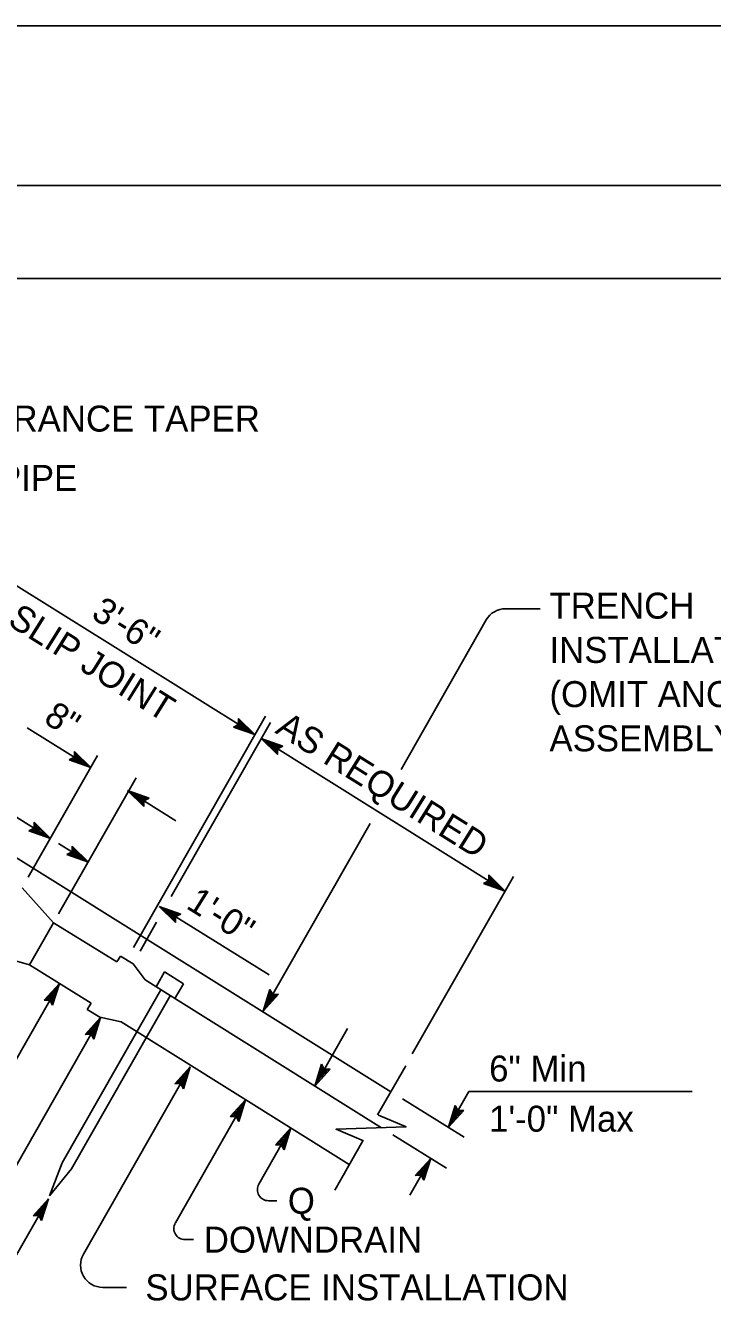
# Model space of a CAD drawing. Extents: x -894 to 866, y -472 to 714.
# Drawn here: x -81.3 to 103.4, y 366.9 to 713.6 of the extents above; entities that cross this region are included whole.
import ezdxf

# ---------------------------------------------------------------- set-up
doc = ezdxf.new("R2010")
doc.units = 0
for name, color, linetype in [('56 Stage 3 Anno', 7, 'Continuous'), ('57 Undefined', 7, 'Continuous'), ('60 Nongeo Data', 7, 'Continuous'), ('border_PLOTTING-ELEMENTS', 7, 'Continuous'), ('border_rw_22x34_Cut_Lines', 7, 'Continuous'), ('border_SHEET', 7, 'Continuous')]:
    doc.layers.add(name, color=color, linetype=linetype)

msp = doc.modelspace()

# ---------------------------------------------------------------- linework, layer by layer
at = {"layer": '56 Stage 3 Anno'}
for p, q in [((-87.51, 565.22), (-19.65, 522.82)), ((47.81, 556.71), (57.12, 556.71)), ((19.67, 513.47), (42.59, 553.68)), ((-52.31, 465.55), (-16.84, 527.75)), ((-24.06, 525.57), (-24.03, 527.13)), ((-24.03, 527.13), (-24.03, 527.13)), ((-24.03, 527.13), (-19.65, 522.82)), ((-80.94, 524.65), (-63.84, 513.97)), ((-42.19, 479.26), (-15.48, 526.1)), ((-25.45, 524.87), (-24.06, 525.57)), ((-19.65, 522.82), (-25.45, 524.87)), ((-25.45, 524.87), (-25.45, 524.87)), ((-20.83, 523.55), (-25.06, 525.05)), ((-22, 524.28), (-24.72, 525.25)), ((-23.17, 525.02), (-24.33, 525.43)), ((-24.06, 525.9), (-23.17, 525.02)), ((-24.04, 526.72), (-20.82, 523.55)), ((-24.03, 526.29), (-22, 524.28)), ((-19.65, 522.82), (-19.65, 522.82)), ((-13.58, 517.44), (-17.96, 521.76)), ((-17.96, 521.76), (-17.96, 521.76)), ((-17.96, 521.76), (-12.16, 519.71)), ((-17.96, 521.76), (47.68, 480.74)), ((-13.57, 517.86), (-16.79, 521.03)), ((-16.77, 521.02), (-12.55, 519.53)), ((-13.58, 518.29), (-15.61, 520.29)), ((-15.61, 520.29), (-12.89, 519.33)), ((-113.71, 519.28), (-74.7, 494.91)), ((-80.68, 484.44), (-62.02, 517.16)), ((-69.63, 516.02), (-68.25, 516.72)), ((-68.25, 516.72), (-68.22, 518.28)), ((-68.25, 517.05), (-67.35, 516.17)), ((-68.22, 518.28), (-68.22, 518.28)), ((-68.22, 518.28), (-63.84, 513.97)), ((-68.22, 517.87), (-65.01, 514.7)), ((-68.21, 517.44), (-66.18, 515.43)), ((-13.55, 518.68), (-14.44, 519.56)), ((-14.44, 519.56), (-13.28, 519.15)), ((-13.55, 519), (-13.58, 517.44)), ((-13.58, 517.44), (-13.58, 517.44)), ((-12.16, 519.71), (-13.55, 519)), ((-12.16, 519.71), (-12.16, 519.71)), ((-63.84, 513.97), (-69.63, 516.02)), ((-69.63, 516.02), (-69.63, 516.02)), ((-65.02, 514.7), (-69.24, 516.2)), ((-66.18, 515.43), (-68.91, 516.4)), ((-67.35, 516.17), (-68.52, 516.58)), ((-63.84, 513.97), (-63.84, 513.97)), ((-72.49, 474.56), (-51.6, 511.21)), ((-49.55, 503.46), (-53.93, 507.77)), ((-53.93, 507.77), (-53.93, 507.77)), ((-53.93, 507.77), (-48.13, 505.72)), ((-53.93, 507.77), (-40.9, 499.64)), ((-49.54, 503.87), (-52.76, 507.04)), ((-52.75, 507.04), (-48.52, 505.54)), ((-49.55, 504.3), (-51.59, 506.31)), ((-51.59, 506.31), (-48.86, 505.34)), ((-49.52, 504.69), (-50.42, 505.57)), ((-50.42, 505.57), (-49.25, 505.16)), ((-49.52, 505.02), (-49.55, 503.46)), ((-49.55, 503.46), (-49.55, 503.46)), ((-48.13, 505.72), (-49.52, 505.02)), ((-48.13, 505.72), (-48.13, 505.72)), ((-80.5, 496.96), (-79.11, 497.67)), ((-74.7, 494.91), (-80.5, 496.96)), ((-80.5, 496.96), (-80.5, 496.96)), ((-75.89, 495.65), (-80.11, 497.14)), ((-77.05, 496.38), (-79.77, 497.34)), ((-78.22, 497.11), (-79.38, 497.52)), ((-79.11, 497.67), (-79.08, 499.23)), ((-79.11, 497.99), (-78.22, 497.11)), ((-79.09, 498.81), (-75.87, 495.64)), ((-79.08, 499.23), (-79.08, 499.23)), ((-79.08, 499.23), (-74.7, 494.91)), ((-79.08, 498.38), (-77.05, 496.38)), ((-17.44, 448.39), (11.35, 498.87)), ((-74.7, 494.91), (-74.7, 494.91)), ((-72.51, 493.54), (-64.47, 488.52)), ((-68.88, 491.27), (-68.85, 492.83)), ((-68.86, 492.42), (-65.64, 489.25)), ((-68.85, 492.83), (-68.85, 492.83)), ((-68.85, 492.83), (-64.47, 488.52)), ((-70.27, 490.57), (-68.88, 491.27)), ((-64.47, 488.52), (-70.27, 490.57)), ((-70.27, 490.57), (-70.27, 490.57)), ((-65.65, 489.25), (-69.88, 490.75)), ((-66.81, 489.98), (-69.54, 490.95)), ((-67.99, 490.72), (-69.15, 491.13)), ((-68.88, 491.6), (-67.99, 490.72)), ((-68.85, 491.99), (-66.81, 489.98)), ((-64.47, 488.52), (-64.47, 488.52)), ((22.67, 436.89), (49.93, 484.68)), ((41.89, 482.79), (43.27, 483.5)), ((47.68, 480.74), (41.89, 482.79)), ((41.89, 482.79), (41.89, 482.79)), ((46.5, 481.48), (42.28, 482.98)), ((45.34, 482.21), (42.61, 483.18)), ((44.17, 482.94), (43, 483.36)), ((43.27, 483.5), (43.3, 485.06)), ((43.27, 483.83), (44.17, 482.94)), ((43.3, 485.06), (43.3, 485.06)), ((43.3, 485.06), (47.68, 480.74)), ((43.3, 484.64), (46.51, 481.48)), ((43.31, 484.21), (45.34, 482.21)), ((47.68, 480.74), (47.68, 480.74)), ((-41.02, 472.28), (-45.4, 476.6)), ((-45.4, 476.6), (-45.4, 476.6)), ((-45.4, 476.6), (-39.61, 474.55)), ((-45.4, 476.6), (-15.86, 458.14)), ((-41.02, 472.7), (-44.23, 475.87)), ((-44.22, 475.87), (-40, 474.37)), ((-41.03, 473.13), (-43.06, 475.13)), ((-43.06, 475.13), (-40.33, 474.17)), ((-50.57, 464.56), (-46.12, 472.36)), ((-40.99, 473.52), (-41.89, 474.4)), ((-41.89, 474.4), (-40.72, 473.99)), ((-40.99, 473.84), (-41.02, 472.28)), ((-41.02, 472.28), (-41.02, 472.28)), ((-39.61, 474.55), (-40.99, 473.84)), ((-39.61, 474.55), (-39.61, 474.55)), ((-96.34, 413.7), (-72.28, 455.89)), ((-76.42, 451.34), (-72.28, 455.89)), ((-76, 451.35), (-72.97, 454.69)), ((-72.97, 454.68), (-74.3, 450.4)), ((-72.28, 455.89), (-74.1, 450.02)), ((-72.28, 455.89), (-72.28, 455.89)), ((-17.44, 448.39), (-15.62, 454.27)), ((-15.62, 454.27), (-14.86, 452.91)), ((-15.62, 454.26), (-15.62, 454.26)), ((-74.86, 451.37), (-76.42, 451.34)), ((-76.42, 451.34), (-76.42, 451.34)), ((-75.58, 451.38), (-73.65, 453.49)), ((-75.19, 451.36), (-74.34, 452.29)), ((-74.1, 450.02), (-74.86, 451.37)), ((-74.34, 452.29), (-74.71, 451.11)), ((-73.65, 453.49), (-74.51, 450.73)), ((-13.3, 452.94), (-17.44, 448.39)), ((-16.75, 449.6), (-15.43, 453.88)), ((-13.72, 452.93), (-16.75, 449.59)), ((-16.07, 450.79), (-15.21, 453.56)), ((-14.15, 452.91), (-16.07, 450.79)), ((-15.38, 451.99), (-15.02, 453.18)), ((-14.54, 452.92), (-15.38, 451.99)), ((-14.86, 452.91), (-13.3, 452.94)), ((-13.3, 452.94), (-13.3, 452.94)), ((-74.1, 450.02), (-74.1, 450.02)), ((-17.44, 448.39), (-17.44, 448.39)), ((-88.82, 398.28), (-61.2, 446.71)), ((-65.33, 442.17), (-61.2, 446.71)), ((-64.92, 442.18), (-61.88, 445.52)), ((-64.49, 442.2), (-62.57, 444.32)), ((-62.57, 444.32), (-63.42, 441.55)), ((-61.88, 445.5), (-63.21, 441.23)), ((-61.2, 446.71), (-63.02, 440.84)), ((-61.2, 446.71), (-61.2, 446.71)), ((-63.77, 442.2), (-65.33, 442.17)), ((-65.33, 442.17), (-65.33, 442.17)), ((-64.1, 442.18), (-63.25, 443.12)), ((-63.02, 440.84), (-63.77, 442.2)), ((-63.25, 443.12), (-63.62, 441.93)), ((-63.02, 440.84), (-63.02, 440.84)), ((-3.56, 428.27), (5.28, 443.77)), ((-65.8, 383.05), (-37.08, 433.42)), ((-41.22, 428.87), (-37.08, 433.42)), ((-37.08, 433.42), (-38.9, 427.55)), ((-37.08, 433.42), (-37.08, 433.42)), ((-3.56, 428.27), (-1.74, 434.15)), ((-2.87, 429.48), (-1.54, 433.76)), ((-2.19, 430.67), (-1.33, 433.44)), ((-1.74, 434.15), (-1.74, 434.15)), ((-1.74, 434.15), (-0.98, 432.79)), ((-40.8, 428.88), (-37.77, 432.22)), ((-40.37, 428.91), (-38.45, 431.02)), ((-38.45, 431.02), (-39.31, 428.26)), ((-37.77, 432.21), (-39.09, 427.93)), ((0.58, 432.82), (-3.56, 428.27)), ((0.16, 432.81), (-2.87, 429.47)), ((-0.26, 432.79), (-2.19, 430.67)), ((-1.5, 431.87), (-1.13, 433.06)), ((-0.65, 432.8), (-1.5, 431.87)), ((-0.98, 432.79), (0.58, 432.82)), ((0.58, 432.82), (0.58, 432.82)), ((-39.66, 428.9), (-41.22, 428.87)), ((-41.22, 428.87), (-41.22, 428.87)), ((-39.99, 428.89), (-39.14, 429.82)), ((-38.9, 427.55), (-39.66, 428.9)), ((-39.14, 429.82), (-39.5, 428.64)), ((-38.9, 427.55), (-38.9, 427.55)), ((-3.56, 428.27), (-3.56, 428.27)), ((32.43, 417.15), (37.9, 426.75)), ((37.9, 426.75), (98.05, 426.75)), ((-41.07, 391.42), (-22.17, 424.57)), ((-26.3, 420.03), (-22.17, 424.57)), ((-25.89, 420.04), (-22.85, 423.38)), ((-22.85, 423.36), (-24.18, 419.09)), ((-22.17, 424.57), (-23.98, 418.7)), ((-22.17, 424.57), (-22.17, 424.57)), ((20.1, 424.86), (36.67, 414.5)), ((32.43, 417.15), (34.24, 423.02)), ((34.24, 423.02), (34.24, 423.02)), ((34.24, 423.02), (35, 421.67)), ((-24.74, 420.06), (-26.3, 420.03)), ((-26.3, 420.03), (-26.3, 420.03)), ((-25.46, 420.06), (-23.54, 422.18)), ((-25.07, 420.04), (-24.22, 420.98)), ((-23.98, 418.7), (-24.74, 420.06)), ((-24.22, 420.98), (-24.59, 419.79)), ((-23.54, 422.18), (-24.39, 419.41)), ((36.56, 421.7), (32.43, 417.15)), ((33.11, 418.36), (34.44, 422.64)), ((36.15, 421.69), (33.11, 418.35)), ((33.8, 419.55), (34.65, 422.32)), ((35.72, 421.66), (33.8, 419.55)), ((34.48, 420.75), (34.85, 421.93)), ((35.33, 421.68), (34.48, 420.75)), ((35, 421.67), (36.56, 421.7)), ((36.56, 421.7), (36.56, 421.7)), ((-23.98, 418.7), (-23.98, 418.7)), ((-18.61, 401.88), (-10, 416.97)), ((-14.14, 412.42), (-10, 416.97)), ((-10, 416.97), (-11.82, 411.1)), ((-10, 416.97), (-10, 416.97)), ((32.43, 417.15), (32.43, 417.15)), ((-13.72, 412.43), (-10.68, 415.77)), ((-13.29, 412.46), (-11.37, 414.57)), ((-12.9, 412.44), (-12.06, 413.37)), ((-12.06, 413.37), (-12.42, 412.19)), ((-11.37, 414.57), (-12.23, 411.81)), ((-10.69, 415.76), (-12.01, 411.48)), ((17.45, 415.15), (31.89, 406.12)), ((-12.58, 412.45), (-14.14, 412.42)), ((-14.14, 412.42), (-14.14, 412.42)), ((-11.82, 411.1), (-12.58, 412.45)), ((-11.82, 411.1), (-11.82, 411.1)), ((22.02, 398.9), (27.65, 408.78)), ((23.51, 404.23), (27.65, 408.78)), ((23.93, 404.24), (26.96, 407.58)), ((24.36, 404.26), (26.28, 406.38)), ((26.28, 406.38), (25.42, 403.61)), ((26.96, 407.57), (25.64, 403.29)), ((27.65, 408.78), (25.83, 402.9)), ((27.65, 408.78), (27.65, 408.78)), ((25.07, 404.26), (23.51, 404.23)), ((23.51, 404.23), (23.51, 404.23)), ((24.75, 404.25), (25.59, 405.18)), ((25.83, 402.9), (25.07, 404.26)), ((25.59, 405.18), (25.23, 403.99)), ((25.83, 402.9), (25.83, 402.9)), ((-83.82, 382.86), (-75.24, 397.91)), ((-79.37, 393.36), (-75.24, 397.91)), ((-78.96, 393.37), (-75.92, 396.71)), ((-78.53, 393.4), (-76.61, 395.51)), ((-76.61, 395.51), (-77.46, 392.75)), ((-75.92, 396.7), (-77.25, 392.42)), ((-75.24, 397.91), (-77.05, 392.04)), ((-75.24, 397.91), (-75.24, 397.91)), ((-16, 397.39), (-13.74, 397.39)), ((-77.81, 393.39), (-79.37, 393.36)), ((-79.37, 393.36), (-79.37, 393.36)), ((-78.14, 393.38), (-77.29, 394.31)), ((-77.05, 392.04), (-77.81, 393.39)), ((-77.29, 394.31), (-77.66, 393.13)), ((-77.05, 392.04), (-77.05, 392.04)), ((-38.47, 386.93), (-36.18, 386.93)), ((-54.24, 374.08), (-60.59, 374.08))]:
    msp.add_line(p, q, dxfattribs=at)
for centre, radius, start, end in [((47.81, 550.71), 6, 90, 150.3082), ((-16, 400.39), 3, 150.3087, 270), ((-38.47, 389.93), 3, 150.3083, 270), ((-60.59, 380.08), 6, 150.308, 270)]:
    msp.add_arc(centre, radius, start, end, dxfattribs=at)
at = {"layer": '60 Nongeo Data'}
for p, q in [((-159.68, 537.03), (16.91, 426.69)), ((-82.29, 481.6), (-73.84, 472.2)), ((-80.29, 460.89), (-73.84, 472.2)), ((-73.84, 472.2), (-56.8, 461.66)), ((-92.21, 464.21), (-80.29, 460.89)), ((-56.8, 461.66), (-55.81, 463.25)), ((-55.82, 463.25), (-52.4, 461.12)), ((-49.23, 456.82), (-52.4, 461.12)), ((-80.29, 460.89), (-63.75, 450.56)), ((-46.26, 454.96), (-43.98, 458.96)), ((-43.98, 458.96), (-38.89, 455.78)), ((-49.23, 456.81), (14.4, 417.05)), ((-41.17, 451.78), (-38.89, 455.78)), ((-51.43, 442.86), (-44.99, 454.16)), ((-48.89, 441.27), (-42.44, 452.57)), ((-64.79, 448.89), (-63.75, 450.56)), ((-64.79, 448.89), (-61.36, 446.75)), ((-61.36, 446.75), (-55.67, 445.51)), ((-55.67, 445.51), (5.75, 407.13)), ((-71.53, 407.61), (-51.43, 442.86)), ((-68.98, 406.02), (-48.89, 441.27)), ((13.38, 420.51), (20.93, 433.74)), ((1.83, 400.24), (9.42, 413.56)), ((-71.53, 407.61), (-74.9, 398.68)), ((-68.98, 406.02), (-74.9, 398.68))]:
    msp.add_line(p, q, dxfattribs=at)
msp.add_lwpolyline([(13.6, 420.42), (21.02, 417.28), (2.17, 416.62), (9.6, 413.49)], dxfattribs=at)
at = {"layer": 'border_PLOTTING-ELEMENTS'}
for points in [[(-894.04, -472.44), (865.96, -472.44), (865.96, 713.56), (-894.04, 713.56)], [(-864.04, 670.56), (835.96, 670.56), (835.96, -429.44), (-864.04, -429.44)]]:
    msp.add_lwpolyline(points, close=True, dxfattribs=at)
at = {"layer": 'border_rw_22x34_Cut_Lines'}
msp.add_lwpolyline([(-864.04, 670.56), (835.96, 670.56), (835.96, -429.44), (-864.04, -429.44)], close=True, dxfattribs=at)
at = {"layer": 'border_SHEET'}
msp.add_line((-814.04, 645.56), (810.96, 645.56), dxfattribs=at)

# ---------------------------------------------------------------- texts
at = {"layer": '57 Undefined'}
for s, p in [('ENTRANCE TAPER', (-103.61, 604.36)), ('TAIL PIPE', (-111.17, 588.38)), ('TRENCH', (59.62, 554.02)), ('INSTALLATION', (59.62, 542.12)), ('(OMIT ANCHOR', (59.62, 530.22)), ('ASSEMBLY)', (59.62, 518.32)), ('6" Min', (43.38, 429.47)), ('1\'-0" Max', (43.38, 415.97)), ('Q', (-10.8, 393.89)), ('DOWNDRAIN', (-33.41, 383.43)), ('SURFACE INSTALLATION', (-49.14, 370.58))]:
    msp.add_text(s, height=7, dxfattribs=at).set_placement(p)
for s, rotation, p in [('3\'-6"', 327.9999, (-64.05, 554.39)), ('SLIP JOINT', 327.9999, (-86.52, 552.51)), ('8"', 327.9998, (-76.84, 526.22)), ('AS REQUIRED', 327.9999, (-14.49, 523.43)), ('1\'-0"', 327.9997, (-38.48, 476.27))]:
    msp.add_text(s, height=7, rotation=rotation, dxfattribs=at).set_placement(p)

doc.saveas('drawing.dxf')
